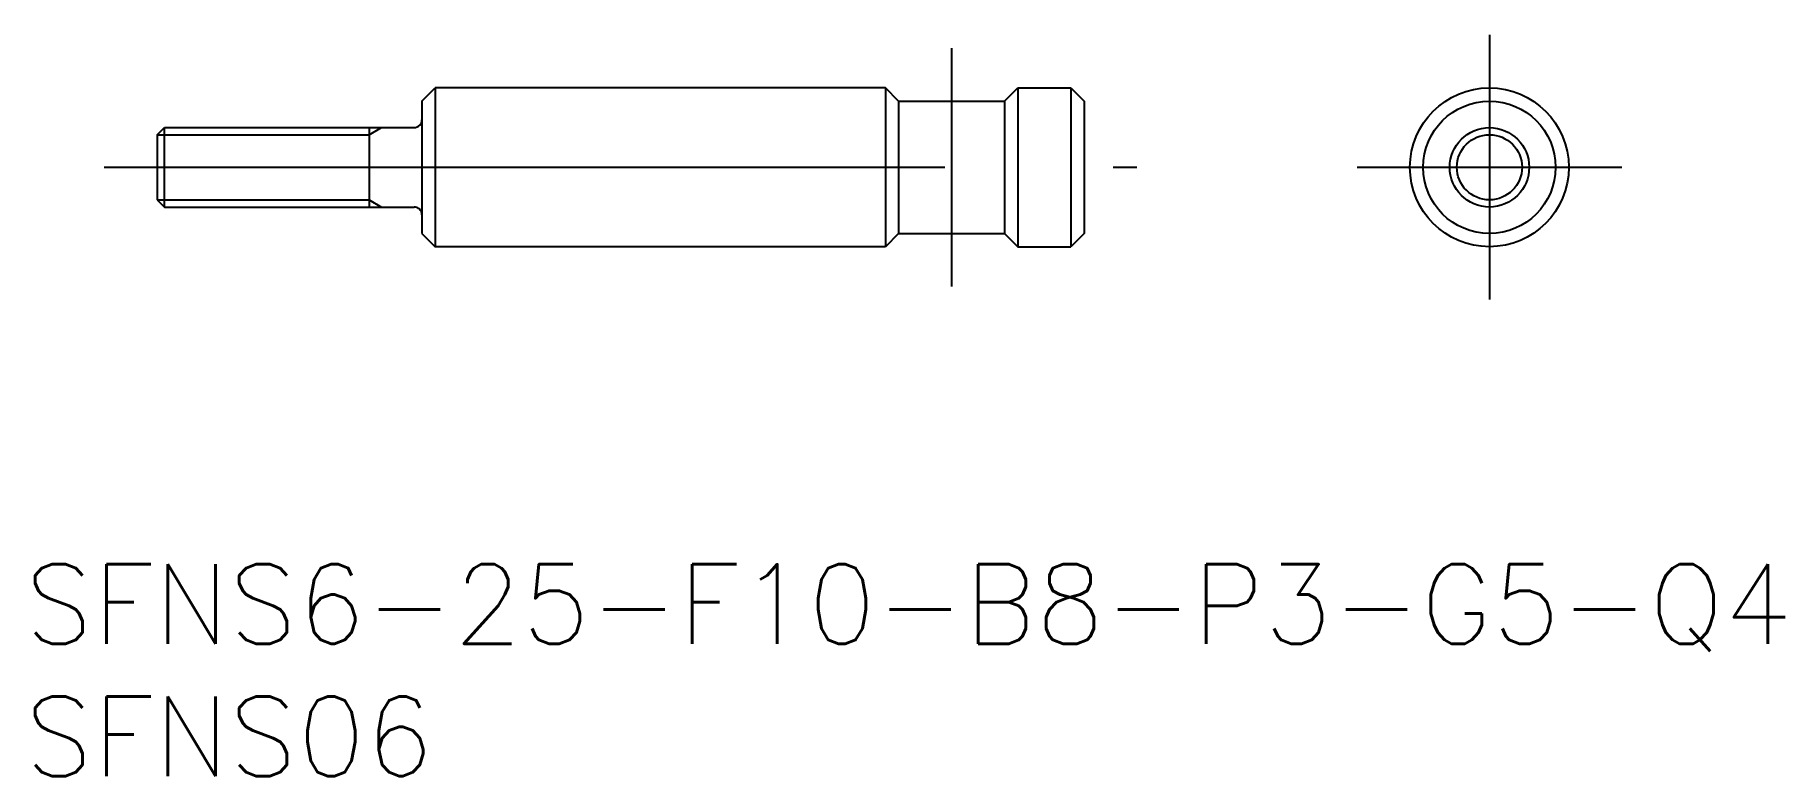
# Model space of a CAD drawing. Extents: x -54.9 to 11.2, y -23 to 5.
import ezdxf

# ---------------------------------------------------------------- set-up
doc = ezdxf.new("R2010")
doc.units = 0
doc.linetypes.add('CENTER', pattern=[50.8, 31.75, -6.35, 6.35, -6.35])
doc.linetypes.add('DASHED', pattern=[19.05, 12.7, -6.35])
doc.layers.get('0').update_dxf_attribs({"linetype": 'CONTINUOUS'})
doc.layers.add('CENTER', color=1, linetype='CONTINUOUS')
doc.styles.get("Standard").update_dxf_attribs({"font": 'txt.shx', "height": 3, "bigfont": 'bigfont.shx'})

# ---------------------------------------------------------------- blocks, each defined once
blk = doc.blocks.new('*U2')
at = {"color": 7, "linetype": 'CONTINUOUS'}
blk.add_text('SFNS6-25-F10-B8-P3-G5-Q4', height=3, dxfattribs=at).set_placement((-55.31, -18))
blk = doc.blocks.new('*U3')
at = {"color": 7, "linetype": 'CONTINUOUS'}
blk.add_text('SFNS06', height=3, dxfattribs=at).set_placement((-55.31, -23))

msp = doc.modelspace()

# ---------------------------------------------------------------- linework, layer by layer
at = {"color": 7, "linetype": 'CONTINUOUS'}
for p, q in [((-40.31, 2.5), (-39.81, 3)), ((-39.81, 3), (-39.81, -3)), ((-22.81, 3), (-39.81, 3)), ((-22.31, 2.5), (-22.81, 3)), ((-22.81, 3), (-22.81, -3)), ((-18.31, 2.5), (-17.81, 3)), ((-17.81, 3), (-15.81, 3)), ((-17.81, 3), (-17.81, -3)), ((-15.81, 3), (-15.81, -3)), ((-15.81, 3), (-15.31, 2.5)), ((-40.31, 2.5), (-40.31, -2.5)), ((-22.31, 2.5), (-22.31, -2.5)), ((-22.31, 2.5), (-18.31, 2.5)), ((-18.31, 2.5), (-18.31, -2.5)), ((-15.31, 2.5), (-15.31, -2.5)), ((-50.31, 1.229), (-50.04, 1.5)), ((-50.04, -1.5), (-50.04, 1.5)), ((-50.04, 1.5), (-40.61, 1.5)), ((-42.31, 1.5), (-42.31, -1.5)), ((-50.31, 1.229), (-50.31, -1.23)), ((-50.31, -1.23), (-50.04, -1.5)), ((-50.04, -1.5), (-40.61, -1.5)), ((-40.31, -2.5), (-39.81, -3)), ((-22.31, -2.5), (-22.81, -3)), ((-22.31, -2.5), (-18.31, -2.5)), ((-18.31, -2.5), (-17.81, -3)), ((-15.31, -2.5), (-15.81, -3)), ((-22.81, -3), (-39.81, -3)), ((-17.81, -3), (-15.81, -3))]:
    msp.add_line(p, q, dxfattribs=at)
at = {"color": 3, "linetype": 'CONTINUOUS'}
for p, q in [((-42.31, 1.229), (-41.841, 1.5)), ((-50.31, 1.229), (-42.31, 1.229)), ((-50.31, -1.23), (-42.313, -1.23)), ((-42.31, -1.23), (-41.841, -1.5))]:
    msp.add_line(p, q, dxfattribs=at)
at = {"color": 7, "linetype": 'CONTINUOUS'}
for radius in [3, 2.5]:
    msp.add_circle((0, 0), radius, dxfattribs=at)
at = {"color": 3, "linetype": 'DASHED'}
for radius in [1.5, 1.23]:
    msp.add_circle((0, 0), radius, dxfattribs=at)
at = {"color": 7, "linetype": 'CONTINUOUS'}
for centre, start, end in [((-40.61, 1.8), 270, 0), ((-40.61, -1.8), 0, 90)]:
    msp.add_arc(centre, 0.3, start, end, dxfattribs=at)
at = {"layer": 'CENTER', "color": 1, "linetype": 'CENTER'}
for p, q in [((0, 5), (0, -5)), ((-20.31, 4.5), (-20.31, -4.5)), ((-52.31, 0), (-13.31, 0)), ((-5, 0), (5, 0))]:
    msp.add_line(p, q, dxfattribs=at)

# ---------------------------------------------------------------- block references
at = {"color": 7, "linetype": 'CONTINUOUS'}
for name in ['*U2', '*U3']:
    msp.add_blockref(name, (0, 0), dxfattribs=at)

doc.saveas('drawing.dxf')
